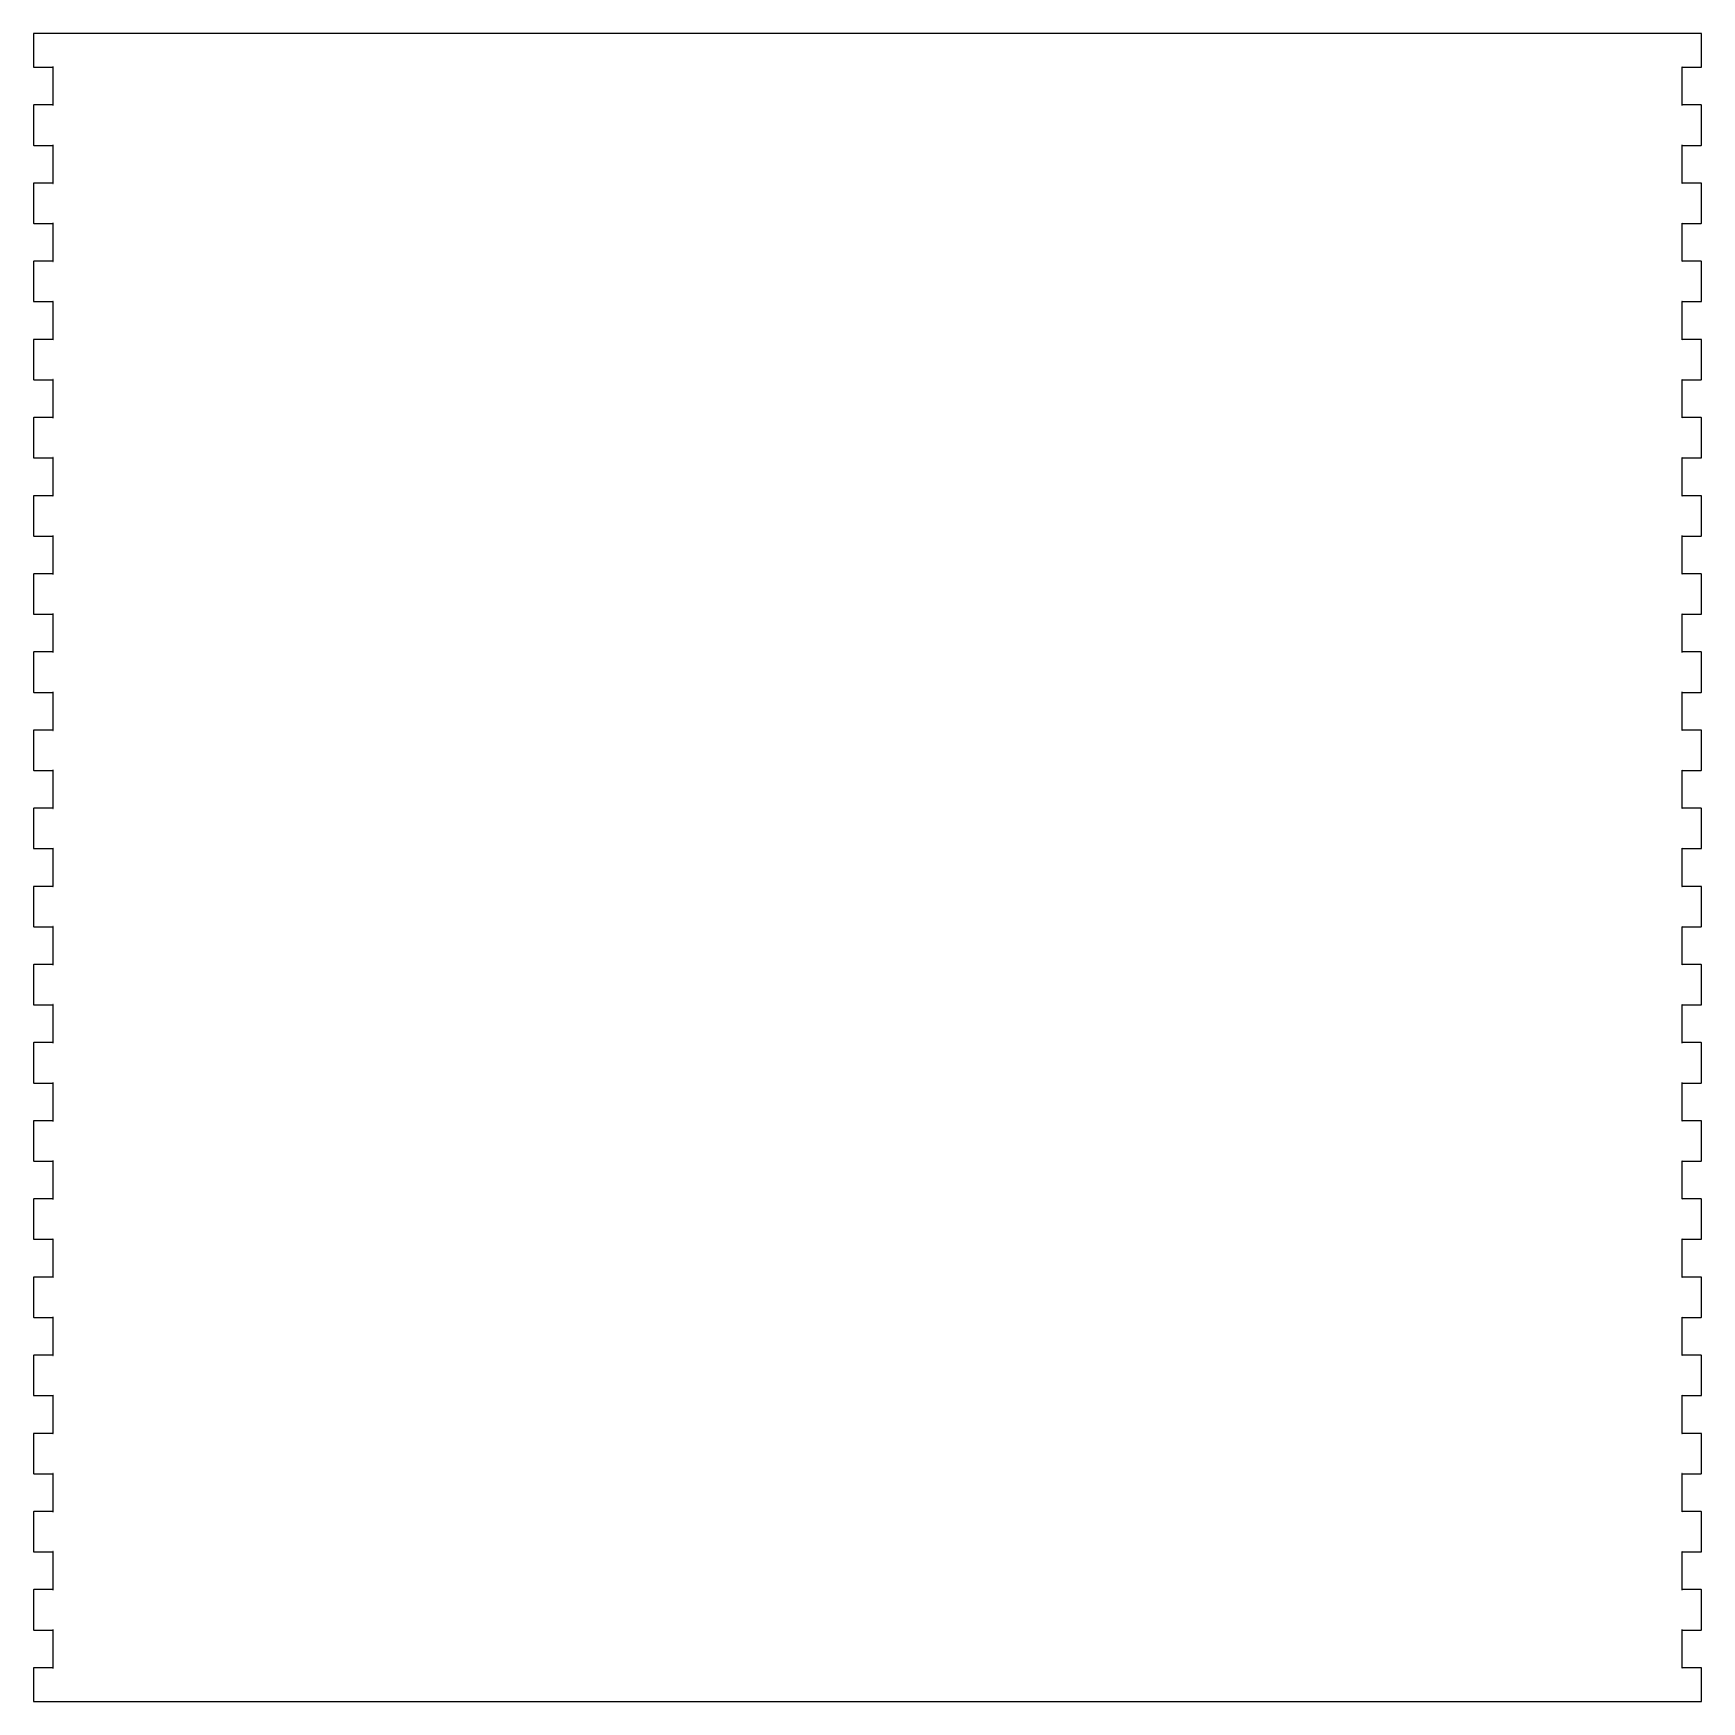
# Model space of a CAD drawing. Header units: millimetres. Extents: x -246 to 1649, y -181 to 287.
# Drawn here: x 267.7 to 523.9, y 21.7 to 277.9 of the extents above; entities that cross this region are included whole.
import ezdxf

# ---------------------------------------------------------------- set-up
doc = ezdxf.new("R2010")
doc.units = ezdxf.units.MM
doc.header["$MEASUREMENT"] = 0
doc.layers.add('mlk v1_0', color=7, linetype='Continuous')

msp = doc.modelspace()

# ---------------------------------------------------------------- linework, layer by layer
at = {"layer": 'mlk v1_0'}
for p, q in [((267.729, 277.87), (267.7, 277.818)), ((267.7, 277.818), (267.7, 277.8)), ((267.7, 277.8), (267.7, 274.8)), ((267.782, 277.899), (267.729, 277.87)), ((267.8, 277.899), (267.782, 277.899)), ((270.8, 277.899), (267.8, 277.899)), ((520.799, 277.899), (270.8, 277.899)), ((523.801, 277.899), (520.799, 277.899)), ((523.815, 277.899), (523.801, 277.899)), ((523.868, 277.87), (523.815, 277.899)), ((523.9, 277.818), (523.868, 277.87)), ((523.9, 277.8), (523.9, 277.818)), ((523.9, 274.8), (523.9, 277.8)), ((267.7, 274.8), (267.7, 272.799)), ((523.9, 272.799), (523.9, 274.8)), ((267.7, 272.799), (267.7, 272.783)), ((267.7, 272.783), (267.729, 272.73)), ((267.729, 272.73), (267.782, 272.7)), ((267.782, 272.7), (267.8, 272.7)), ((267.8, 272.7), (270.701, 272.7)), ((270.714, 272.743), (270.701, 272.711)), ((270.701, 272.711), (270.701, 272.7)), ((270.701, 272.7), (270.71, 272.7)), ((270.701, 272.7), (270.701, 266.9)), ((270.71, 272.7), (270.742, 272.715)), ((270.738, 272.737), (270.714, 272.743)), ((270.742, 272.715), (270.738, 272.737)), ((520.862, 272.737), (520.859, 272.715)), ((520.859, 272.715), (520.891, 272.7)), ((520.883, 272.743), (520.862, 272.737)), ((520.901, 272.711), (520.883, 272.743)), ((520.891, 272.7), (520.901, 272.7)), ((520.901, 272.7), (520.901, 272.711)), ((520.901, 266.9), (520.901, 272.7)), ((520.901, 272.7), (523.801, 272.7)), ((523.801, 272.7), (523.815, 272.7)), ((523.815, 272.7), (523.868, 272.73)), ((523.868, 272.73), (523.9, 272.783)), ((523.9, 272.783), (523.9, 272.799)), ((267.729, 266.871), (267.7, 266.817)), ((267.7, 266.817), (267.7, 266.799)), ((267.7, 266.799), (267.7, 260.8)), ((267.782, 266.9), (267.729, 266.871)), ((267.8, 266.9), (267.782, 266.9)), ((270.701, 266.9), (267.8, 266.9)), ((270.701, 266.9), (270.701, 266.89)), ((270.71, 266.9), (270.701, 266.9)), ((270.701, 266.89), (270.714, 266.858)), ((270.742, 266.886), (270.71, 266.9)), ((270.714, 266.858), (270.738, 266.863)), ((270.738, 266.863), (270.742, 266.886)), ((520.891, 266.9), (520.859, 266.886)), ((520.859, 266.886), (520.862, 266.863)), ((520.862, 266.863), (520.883, 266.858)), ((520.883, 266.858), (520.901, 266.89)), ((520.901, 266.9), (520.891, 266.9)), ((520.901, 266.89), (520.901, 266.9)), ((523.801, 266.9), (520.901, 266.9)), ((523.815, 266.9), (523.801, 266.9)), ((523.868, 266.871), (523.815, 266.9)), ((523.9, 266.817), (523.868, 266.871)), ((523.9, 266.799), (523.9, 266.817)), ((523.9, 260.8), (523.9, 266.799)), ((267.7, 260.8), (267.7, 260.784)), ((267.7, 260.784), (267.729, 260.73)), ((267.729, 260.73), (267.782, 260.7)), ((267.782, 260.7), (267.8, 260.7)), ((267.8, 260.7), (270.701, 260.7)), ((270.714, 260.743), (270.701, 260.711)), ((270.701, 260.711), (270.701, 260.7)), ((270.701, 260.7), (270.71, 260.7)), ((270.701, 260.7), (270.701, 254.9)), ((270.71, 260.7), (270.742, 260.715)), ((270.738, 260.739), (270.714, 260.743)), ((270.742, 260.715), (270.738, 260.739)), ((520.862, 260.739), (520.859, 260.715)), ((520.859, 260.715), (520.891, 260.7)), ((520.883, 260.743), (520.862, 260.739)), ((520.901, 260.711), (520.883, 260.743)), ((520.891, 260.7), (520.901, 260.7)), ((520.901, 260.7), (520.901, 260.711)), ((520.901, 260.7), (523.801, 260.7)), ((520.901, 254.9), (520.901, 260.7)), ((523.801, 260.7), (523.815, 260.7)), ((523.815, 260.7), (523.868, 260.73)), ((523.868, 260.73), (523.9, 260.784)), ((523.9, 260.784), (523.9, 260.8)), ((267.729, 254.871), (267.7, 254.818)), ((267.7, 254.818), (267.7, 254.801)), ((267.7, 254.801), (267.7, 248.801)), ((267.782, 254.9), (267.729, 254.871)), ((267.8, 254.9), (267.782, 254.9)), ((270.701, 254.9), (267.8, 254.9)), ((270.71, 254.9), (270.701, 254.9)), ((270.701, 254.9), (270.701, 254.89)), ((270.701, 254.89), (270.714, 254.859)), ((270.742, 254.886), (270.71, 254.9)), ((270.714, 254.859), (270.738, 254.863)), ((270.738, 254.863), (270.742, 254.886)), ((520.891, 254.9), (520.859, 254.886)), ((520.859, 254.886), (520.862, 254.863)), ((520.862, 254.863), (520.883, 254.859)), ((520.883, 254.859), (520.901, 254.89)), ((520.901, 254.9), (520.891, 254.9)), ((523.801, 254.9), (520.901, 254.9)), ((520.901, 254.89), (520.901, 254.9)), ((523.815, 254.9), (523.801, 254.9)), ((523.868, 254.871), (523.815, 254.9)), ((523.9, 254.818), (523.868, 254.871)), ((523.9, 254.801), (523.9, 254.818)), ((523.9, 248.801), (523.9, 254.801)), ((267.7, 248.801), (267.7, 248.784)), ((267.7, 248.784), (267.729, 248.731)), ((267.729, 248.731), (267.782, 248.7)), ((267.782, 248.7), (267.8, 248.7)), ((267.8, 248.7), (270.701, 248.7)), ((270.714, 248.743), (270.701, 248.711)), ((270.701, 248.711), (270.701, 248.7)), ((270.701, 248.7), (270.701, 242.9)), ((270.701, 248.7), (270.71, 248.7)), ((270.71, 248.7), (270.742, 248.715)), ((270.738, 248.739), (270.714, 248.743)), ((270.742, 248.715), (270.738, 248.739)), ((520.862, 248.739), (520.859, 248.715)), ((520.859, 248.715), (520.891, 248.7)), ((520.883, 248.743), (520.862, 248.739)), ((520.901, 248.711), (520.883, 248.743)), ((520.891, 248.7), (520.901, 248.7)), ((520.901, 248.7), (520.901, 248.711)), ((520.901, 248.7), (523.801, 248.7)), ((520.901, 242.9), (520.901, 248.7)), ((523.801, 248.7), (523.815, 248.7)), ((523.815, 248.7), (523.868, 248.731)), ((523.868, 248.731), (523.9, 248.784)), ((523.9, 248.784), (523.9, 248.801)), ((267.729, 242.871), (267.7, 242.819)), ((267.7, 242.819), (267.7, 242.801)), ((267.7, 242.801), (267.7, 236.799)), ((267.782, 242.9), (267.729, 242.871)), ((267.8, 242.9), (267.782, 242.9)), ((270.701, 242.9), (267.8, 242.9)), ((270.71, 242.9), (270.701, 242.9)), ((270.701, 242.9), (270.701, 242.89)), ((270.701, 242.89), (270.714, 242.859)), ((270.742, 242.886), (270.71, 242.9)), ((270.714, 242.859), (270.738, 242.863)), ((270.738, 242.863), (270.742, 242.886)), ((520.891, 242.9), (520.859, 242.886)), ((520.859, 242.886), (520.862, 242.863)), ((520.862, 242.863), (520.883, 242.859)), ((520.883, 242.859), (520.901, 242.89)), ((520.901, 242.9), (520.891, 242.9)), ((520.901, 242.89), (520.901, 242.9)), ((523.801, 242.9), (520.901, 242.9)), ((523.815, 242.9), (523.801, 242.9)), ((523.868, 242.871), (523.815, 242.9)), ((523.9, 242.819), (523.868, 242.871)), ((523.9, 242.801), (523.9, 242.819)), ((523.9, 236.799), (523.9, 242.801)), ((267.7, 236.799), (267.7, 236.783)), ((267.7, 236.783), (267.729, 236.73)), ((267.729, 236.73), (267.782, 236.7)), ((267.782, 236.7), (267.8, 236.7)), ((267.8, 236.7), (270.701, 236.7)), ((270.714, 236.743), (270.701, 236.711)), ((270.701, 236.711), (270.701, 236.7)), ((270.701, 236.7), (270.71, 236.7)), ((270.701, 236.7), (270.701, 230.9)), ((270.71, 236.7), (270.742, 236.715)), ((270.738, 236.737), (270.714, 236.743)), ((270.742, 236.715), (270.738, 236.737)), ((520.862, 236.737), (520.859, 236.715)), ((520.859, 236.715), (520.891, 236.7)), ((520.883, 236.743), (520.862, 236.737)), ((520.901, 236.711), (520.883, 236.743)), ((520.891, 236.7), (520.901, 236.7)), ((520.901, 236.7), (520.901, 236.711)), ((520.901, 236.7), (523.801, 236.7)), ((520.901, 230.9), (520.901, 236.7)), ((523.801, 236.7), (523.815, 236.7)), ((523.815, 236.7), (523.868, 236.73)), ((523.868, 236.73), (523.9, 236.783)), ((523.9, 236.783), (523.9, 236.799)), ((267.729, 230.871), (267.7, 230.817)), ((267.7, 230.817), (267.7, 230.799)), ((267.7, 230.799), (267.7, 224.8)), ((267.782, 230.9), (267.729, 230.871)), ((267.8, 230.9), (267.782, 230.9)), ((270.701, 230.9), (267.8, 230.9)), ((270.701, 230.9), (270.701, 230.89)), ((270.71, 230.9), (270.701, 230.9)), ((270.701, 230.89), (270.714, 230.858)), ((270.742, 230.886), (270.71, 230.9)), ((270.714, 230.858), (270.738, 230.863)), ((270.738, 230.863), (270.742, 230.886)), ((520.891, 230.9), (520.859, 230.886)), ((520.859, 230.886), (520.862, 230.863)), ((520.862, 230.863), (520.883, 230.858)), ((520.883, 230.858), (520.901, 230.89)), ((520.901, 230.9), (520.891, 230.9)), ((520.901, 230.89), (520.901, 230.9)), ((523.801, 230.9), (520.901, 230.9)), ((523.815, 230.9), (523.801, 230.9)), ((523.868, 230.871), (523.815, 230.9)), ((523.9, 230.817), (523.868, 230.871)), ((523.9, 230.799), (523.9, 230.817)), ((523.9, 224.8), (523.9, 230.799)), ((267.7, 224.8), (267.7, 224.783)), ((267.7, 224.783), (267.729, 224.729)), ((267.729, 224.729), (267.782, 224.7)), ((267.782, 224.7), (267.8, 224.7)), ((267.8, 224.7), (270.701, 224.7)), ((270.714, 224.743), (270.701, 224.711)), ((270.701, 224.711), (270.701, 224.7)), ((270.701, 224.7), (270.71, 224.7)), ((270.701, 224.7), (270.701, 218.9)), ((270.71, 224.7), (270.742, 224.715)), ((270.738, 224.737), (270.714, 224.743)), ((270.742, 224.715), (270.738, 224.737)), ((520.862, 224.737), (520.859, 224.715)), ((520.859, 224.715), (520.891, 224.7)), ((520.883, 224.743), (520.862, 224.737)), ((520.901, 224.711), (520.883, 224.743)), ((520.891, 224.7), (520.901, 224.7)), ((520.901, 224.7), (520.901, 224.711)), ((520.901, 218.9), (520.901, 224.7)), ((520.901, 224.7), (523.801, 224.7)), ((523.801, 224.7), (523.815, 224.7)), ((523.815, 224.7), (523.868, 224.729)), ((523.868, 224.729), (523.9, 224.783)), ((523.9, 224.783), (523.9, 224.8)), ((267.729, 218.871), (267.7, 218.817)), ((267.7, 218.817), (267.7, 218.799)), ((267.7, 218.799), (267.7, 212.801)), ((267.782, 218.9), (267.729, 218.871)), ((267.8, 218.9), (267.782, 218.9)), ((270.701, 218.9), (267.8, 218.9)), ((270.701, 218.9), (270.701, 218.89)), ((270.71, 218.9), (270.701, 218.9)), ((270.701, 218.89), (270.714, 218.859)), ((270.742, 218.886), (270.71, 218.9)), ((270.714, 218.859), (270.738, 218.863)), ((270.738, 218.863), (270.742, 218.886)), ((520.891, 218.9), (520.859, 218.886)), ((520.859, 218.886), (520.862, 218.863)), ((520.862, 218.863), (520.883, 218.859)), ((520.883, 218.859), (520.901, 218.89)), ((520.901, 218.9), (520.891, 218.9)), ((520.901, 218.89), (520.901, 218.9)), ((523.801, 218.9), (520.901, 218.9)), ((523.815, 218.9), (523.801, 218.9)), ((523.868, 218.871), (523.815, 218.9)), ((523.9, 218.817), (523.868, 218.871)), ((523.9, 218.799), (523.9, 218.817)), ((523.9, 212.801), (523.9, 218.799)), ((267.7, 212.801), (267.7, 212.784)), ((267.7, 212.784), (267.729, 212.731)), ((267.729, 212.731), (267.782, 212.7)), ((267.782, 212.7), (267.8, 212.7)), ((267.8, 212.7), (270.701, 212.7)), ((270.714, 212.743), (270.701, 212.711)), ((270.701, 212.711), (270.701, 212.7)), ((270.701, 212.7), (270.701, 206.9)), ((270.701, 212.7), (270.71, 212.7)), ((270.71, 212.7), (270.742, 212.715)), ((270.738, 212.739), (270.714, 212.743)), ((270.742, 212.715), (270.738, 212.739)), ((520.862, 212.739), (520.859, 212.715)), ((520.859, 212.715), (520.891, 212.7)), ((520.883, 212.743), (520.862, 212.739)), ((520.901, 212.711), (520.883, 212.743)), ((520.891, 212.7), (520.901, 212.7)), ((520.901, 212.7), (520.901, 212.711)), ((520.901, 212.7), (523.801, 212.7)), ((520.901, 206.9), (520.901, 212.7)), ((523.801, 212.7), (523.815, 212.7)), ((523.815, 212.7), (523.868, 212.731)), ((523.868, 212.731), (523.9, 212.784)), ((523.9, 212.784), (523.9, 212.801)), ((267.729, 206.871), (267.7, 206.817)), ((267.7, 206.817), (267.7, 206.799)), ((267.7, 206.799), (267.7, 200.799)), ((267.782, 206.9), (267.729, 206.871)), ((267.8, 206.9), (267.782, 206.9)), ((270.701, 206.9), (267.8, 206.9)), ((270.701, 206.9), (270.701, 206.89)), ((270.71, 206.9), (270.701, 206.9)), ((270.701, 206.89), (270.714, 206.859)), ((270.742, 206.886), (270.71, 206.9)), ((270.714, 206.859), (270.738, 206.863)), ((270.738, 206.863), (270.742, 206.886)), ((520.891, 206.9), (520.859, 206.886)), ((520.859, 206.886), (520.862, 206.863)), ((520.862, 206.863), (520.883, 206.859)), ((520.883, 206.859), (520.901, 206.89)), ((520.901, 206.9), (520.891, 206.9)), ((520.901, 206.89), (520.901, 206.9)), ((523.801, 206.9), (520.901, 206.9)), ((523.815, 206.9), (523.801, 206.9)), ((523.868, 206.871), (523.815, 206.9)), ((523.9, 206.817), (523.868, 206.871)), ((523.9, 206.799), (523.9, 206.817)), ((523.9, 200.799), (523.9, 206.799)), ((267.7, 200.799), (267.7, 200.783)), ((267.7, 200.783), (267.729, 200.729)), ((267.729, 200.729), (267.782, 200.7)), ((267.782, 200.7), (267.8, 200.7)), ((267.8, 200.7), (270.701, 200.7)), ((270.714, 200.743), (270.701, 200.711)), ((270.701, 200.711), (270.701, 200.7)), ((270.701, 200.7), (270.71, 200.7)), ((270.701, 200.7), (270.701, 194.9)), ((270.71, 200.7), (270.742, 200.715)), ((270.738, 200.738), (270.714, 200.743)), ((270.742, 200.715), (270.738, 200.738)), ((520.862, 200.738), (520.859, 200.715)), ((520.859, 200.715), (520.891, 200.7)), ((520.883, 200.743), (520.862, 200.738)), ((520.901, 200.711), (520.883, 200.743)), ((520.891, 200.7), (520.901, 200.7)), ((520.901, 200.7), (520.901, 200.711)), ((520.901, 194.9), (520.901, 200.7)), ((520.901, 200.7), (523.801, 200.7)), ((523.801, 200.7), (523.815, 200.7)), ((523.815, 200.7), (523.868, 200.729)), ((523.868, 200.729), (523.9, 200.783)), ((523.9, 200.783), (523.9, 200.799)), ((267.729, 194.871), (267.7, 194.817)), ((267.7, 194.817), (267.7, 194.8)), ((267.7, 194.8), (267.7, 188.8)), ((267.782, 194.9), (267.729, 194.871)), ((267.8, 194.9), (267.782, 194.9)), ((270.701, 194.9), (267.8, 194.9)), ((270.71, 194.9), (270.701, 194.9)), ((270.701, 194.9), (270.701, 194.89)), ((270.701, 194.89), (270.714, 194.859)), ((270.742, 194.886), (270.71, 194.9)), ((270.714, 194.859), (270.738, 194.863)), ((270.738, 194.863), (270.742, 194.886)), ((520.891, 194.9), (520.859, 194.886)), ((520.859, 194.886), (520.862, 194.863)), ((520.862, 194.863), (520.883, 194.859)), ((520.883, 194.859), (520.901, 194.89)), ((520.901, 194.9), (520.891, 194.9)), ((523.801, 194.9), (520.901, 194.9)), ((520.901, 194.89), (520.901, 194.9)), ((523.815, 194.9), (523.801, 194.9)), ((523.868, 194.871), (523.815, 194.9)), ((523.9, 194.817), (523.868, 194.871)), ((523.9, 194.8), (523.9, 194.817)), ((523.9, 188.8), (523.9, 194.8)), ((267.7, 188.8), (267.7, 188.783)), ((267.7, 188.783), (267.729, 188.729)), ((267.729, 188.729), (267.782, 188.7)), ((267.782, 188.7), (267.8, 188.7)), ((267.8, 188.7), (270.701, 188.7)), ((270.714, 188.743), (270.701, 188.711)), ((270.701, 188.711), (270.701, 188.7)), ((270.701, 188.7), (270.701, 182.9)), ((270.701, 188.7), (270.71, 188.7)), ((270.71, 188.7), (270.742, 188.715)), ((270.738, 188.738), (270.714, 188.743)), ((270.742, 188.715), (270.738, 188.738)), ((520.862, 188.738), (520.859, 188.715)), ((520.859, 188.715), (520.891, 188.7)), ((520.883, 188.743), (520.862, 188.738)), ((520.901, 188.711), (520.883, 188.743)), ((520.891, 188.7), (520.901, 188.7)), ((520.901, 188.7), (520.901, 188.711)), ((520.901, 182.9), (520.901, 188.7)), ((520.901, 188.7), (523.801, 188.7)), ((523.801, 188.7), (523.815, 188.7)), ((523.815, 188.7), (523.868, 188.729)), ((523.868, 188.729), (523.9, 188.783)), ((523.9, 188.783), (523.9, 188.8)), ((267.729, 182.871), (267.7, 182.818)), ((267.7, 182.818), (267.7, 182.8)), ((267.7, 182.8), (267.7, 176.8)), ((267.782, 182.9), (267.729, 182.871)), ((267.8, 182.9), (267.782, 182.9)), ((270.701, 182.9), (267.8, 182.9)), ((270.701, 182.9), (270.701, 182.891)), ((270.71, 182.9), (270.701, 182.9)), ((270.701, 182.891), (270.714, 182.859)), ((270.742, 182.886), (270.71, 182.9)), ((270.714, 182.859), (270.738, 182.863)), ((270.738, 182.863), (270.742, 182.886)), ((520.891, 182.9), (520.859, 182.886)), ((520.859, 182.886), (520.862, 182.863)), ((520.862, 182.863), (520.883, 182.859)), ((520.883, 182.859), (520.901, 182.891)), ((520.901, 182.9), (520.891, 182.9)), ((520.901, 182.891), (520.901, 182.9)), ((523.801, 182.9), (520.901, 182.9)), ((523.815, 182.9), (523.801, 182.9)), ((523.868, 182.871), (523.815, 182.9)), ((523.9, 182.818), (523.868, 182.871)), ((523.9, 182.8), (523.9, 182.818)), ((523.9, 176.8), (523.9, 182.8)), ((267.7, 176.8), (267.7, 176.783)), ((267.7, 176.783), (267.729, 176.729)), ((523.868, 176.729), (523.9, 176.783)), ((523.9, 176.783), (523.9, 176.8)), ((267.729, 176.729), (267.782, 176.7)), ((267.782, 176.7), (267.8, 176.7)), ((267.8, 176.7), (270.701, 176.7)), ((270.714, 176.743), (270.701, 176.711)), ((270.701, 176.711), (270.701, 176.7)), ((270.701, 176.7), (270.71, 176.7)), ((270.701, 176.7), (270.701, 170.9)), ((270.71, 176.7), (270.742, 176.716)), ((270.738, 176.737), (270.714, 176.743)), ((270.742, 176.716), (270.738, 176.737)), ((520.862, 176.737), (520.859, 176.716)), ((520.859, 176.716), (520.891, 176.7)), ((520.883, 176.743), (520.862, 176.737)), ((520.901, 176.711), (520.883, 176.743)), ((520.891, 176.7), (520.901, 176.7)), ((520.901, 176.7), (520.901, 176.711)), ((520.901, 176.7), (523.801, 176.7)), ((520.901, 170.9), (520.901, 176.7)), ((523.801, 176.7), (523.815, 176.7)), ((523.815, 176.7), (523.868, 176.729)), ((267.729, 170.871), (267.7, 170.817)), ((267.7, 170.817), (267.7, 170.799)), ((267.7, 170.799), (267.7, 164.799)), ((267.782, 170.9), (267.729, 170.871)), ((267.8, 170.9), (267.782, 170.9)), ((270.701, 170.9), (267.8, 170.9)), ((270.71, 170.9), (270.701, 170.9)), ((270.701, 170.9), (270.701, 170.89)), ((270.701, 170.89), (270.714, 170.859)), ((270.742, 170.886), (270.71, 170.9)), ((270.714, 170.859), (270.738, 170.863)), ((270.738, 170.863), (270.742, 170.886)), ((520.891, 170.9), (520.859, 170.886)), ((520.859, 170.886), (520.862, 170.863)), ((520.862, 170.863), (520.883, 170.859)), ((520.883, 170.859), (520.901, 170.89)), ((520.901, 170.9), (520.891, 170.9)), ((523.801, 170.9), (520.901, 170.9)), ((520.901, 170.89), (520.901, 170.9)), ((523.815, 170.9), (523.801, 170.9)), ((523.868, 170.871), (523.815, 170.9)), ((523.9, 170.817), (523.868, 170.871)), ((523.9, 170.799), (523.9, 170.817)), ((523.9, 164.799), (523.9, 170.799)), ((267.7, 164.799), (267.7, 164.783)), ((267.7, 164.783), (267.729, 164.729)), ((267.729, 164.729), (267.782, 164.7)), ((267.782, 164.7), (267.8, 164.7)), ((267.8, 164.7), (270.701, 164.7)), ((270.714, 164.743), (270.701, 164.711)), ((270.701, 164.711), (270.701, 164.7)), ((270.701, 164.7), (270.701, 158.9)), ((270.701, 164.7), (270.71, 164.7)), ((270.71, 164.7), (270.742, 164.715)), ((270.738, 164.738), (270.714, 164.743)), ((270.742, 164.715), (270.738, 164.738)), ((520.862, 164.738), (520.859, 164.715)), ((520.859, 164.715), (520.891, 164.7)), ((520.883, 164.743), (520.862, 164.738)), ((520.901, 164.711), (520.883, 164.743)), ((520.891, 164.7), (520.901, 164.7)), ((520.901, 164.7), (520.901, 164.711)), ((520.901, 158.9), (520.901, 164.7)), ((520.901, 164.7), (523.801, 164.7)), ((523.801, 164.7), (523.815, 164.7)), ((523.815, 164.7), (523.868, 164.729)), ((523.868, 164.729), (523.9, 164.783)), ((523.9, 164.783), (523.9, 164.799)), ((267.729, 158.871), (267.7, 158.817)), ((267.782, 158.9), (267.729, 158.871)), ((267.8, 158.9), (267.782, 158.9)), ((270.701, 158.9), (267.8, 158.9)), ((270.71, 158.9), (270.701, 158.9)), ((270.701, 158.9), (270.701, 158.89)), ((270.701, 158.89), (270.714, 158.859)), ((270.742, 158.887), (270.71, 158.9)), ((270.714, 158.859), (270.738, 158.863)), ((270.738, 158.863), (270.742, 158.887)), ((520.891, 158.9), (520.859, 158.887)), ((520.859, 158.887), (520.862, 158.863)), ((520.862, 158.863), (520.883, 158.859)), ((520.883, 158.859), (520.901, 158.89)), ((520.901, 158.9), (520.891, 158.9)), ((520.901, 158.89), (520.901, 158.9)), ((523.801, 158.9), (520.901, 158.9)), ((523.815, 158.9), (523.801, 158.9)), ((523.868, 158.871), (523.815, 158.9)), ((523.9, 158.817), (523.868, 158.871)), ((267.7, 158.817), (267.7, 158.8)), ((267.7, 158.8), (267.7, 152.8)), ((523.9, 158.8), (523.9, 158.817)), ((523.9, 152.8), (523.9, 158.8)), ((267.7, 152.8), (267.7, 152.783)), ((267.7, 152.783), (267.729, 152.729)), ((267.729, 152.729), (267.782, 152.701)), ((267.782, 152.701), (267.8, 152.701)), ((267.8, 152.701), (270.701, 152.701)), ((270.714, 152.743), (270.701, 152.712)), ((270.701, 152.712), (270.701, 152.701)), ((270.701, 152.701), (270.701, 146.9)), ((270.701, 152.701), (270.71, 152.701)), ((270.71, 152.701), (270.742, 152.716)), ((270.738, 152.738), (270.714, 152.743)), ((270.742, 152.716), (270.738, 152.738)), ((520.862, 152.738), (520.859, 152.716)), ((520.859, 152.716), (520.891, 152.701)), ((520.883, 152.743), (520.862, 152.738)), ((520.901, 152.712), (520.883, 152.743)), ((520.891, 152.701), (520.901, 152.701)), ((520.901, 152.701), (520.901, 152.712)), ((520.901, 152.701), (523.801, 152.701)), ((520.901, 146.9), (520.901, 152.701)), ((523.801, 152.701), (523.815, 152.701)), ((523.815, 152.701), (523.868, 152.729)), ((523.868, 152.729), (523.9, 152.783)), ((523.9, 152.783), (523.9, 152.8)), ((267.729, 146.871), (267.7, 146.818)), ((267.7, 146.818), (267.7, 146.8)), ((267.7, 146.8), (267.7, 140.8)), ((267.782, 146.9), (267.729, 146.871)), ((267.8, 146.9), (267.782, 146.9)), ((270.701, 146.9), (267.8, 146.9)), ((270.701, 146.9), (270.701, 146.891)), ((270.71, 146.9), (270.701, 146.9)), ((270.701, 146.891), (270.714, 146.859)), ((270.742, 146.886), (270.71, 146.9)), ((270.714, 146.859), (270.738, 146.863)), ((270.738, 146.863), (270.742, 146.886)), ((520.891, 146.9), (520.859, 146.886)), ((520.859, 146.886), (520.862, 146.863)), ((520.862, 146.863), (520.883, 146.859)), ((520.883, 146.859), (520.901, 146.891)), ((520.901, 146.9), (520.891, 146.9)), ((523.801, 146.9), (520.901, 146.9)), ((520.901, 146.891), (520.901, 146.9)), ((523.815, 146.9), (523.801, 146.9)), ((523.868, 146.871), (523.815, 146.9)), ((523.9, 146.818), (523.868, 146.871)), ((523.9, 146.8), (523.9, 146.818)), ((523.9, 140.8), (523.9, 146.8)), ((267.7, 140.8), (267.7, 140.783)), ((267.7, 140.783), (267.729, 140.729)), ((267.729, 140.729), (267.782, 140.7)), ((267.782, 140.7), (267.8, 140.7)), ((267.8, 140.7), (270.701, 140.7)), ((270.714, 140.743), (270.701, 140.711)), ((270.701, 140.711), (270.701, 140.7)), ((270.701, 140.7), (270.71, 140.7)), ((270.701, 140.7), (270.701, 134.9)), ((270.71, 140.7), (270.742, 140.716)), ((270.738, 140.738), (270.714, 140.743)), ((270.742, 140.716), (270.738, 140.738)), ((520.862, 140.738), (520.859, 140.716)), ((520.859, 140.716), (520.891, 140.7)), ((520.883, 140.743), (520.862, 140.738)), ((520.901, 140.711), (520.883, 140.743)), ((520.891, 140.7), (520.901, 140.7)), ((520.901, 140.7), (520.901, 140.711)), ((520.901, 134.9), (520.901, 140.7)), ((520.901, 140.7), (523.801, 140.7)), ((523.801, 140.7), (523.815, 140.7)), ((523.815, 140.7), (523.868, 140.729)), ((523.868, 140.729), (523.9, 140.783)), ((523.9, 140.783), (523.9, 140.8)), ((267.729, 134.872), (267.7, 134.818)), ((267.7, 134.818), (267.7, 134.8)), ((267.7, 134.8), (267.7, 128.8)), ((267.782, 134.9), (267.729, 134.872)), ((267.8, 134.9), (267.782, 134.9)), ((270.701, 134.9), (267.8, 134.9)), ((270.71, 134.9), (270.701, 134.9)), ((270.701, 134.9), (270.701, 134.891)), ((270.701, 134.891), (270.714, 134.859)), ((270.742, 134.886), (270.71, 134.9)), ((270.714, 134.859), (270.738, 134.863)), ((270.738, 134.863), (270.742, 134.886)), ((520.891, 134.9), (520.859, 134.886)), ((520.859, 134.886), (520.862, 134.863)), ((520.862, 134.863), (520.883, 134.859)), ((520.883, 134.859), (520.901, 134.891)), ((520.901, 134.9), (520.891, 134.9)), ((523.801, 134.9), (520.901, 134.9)), ((520.901, 134.891), (520.901, 134.9)), ((523.815, 134.9), (523.801, 134.9)), ((523.868, 134.872), (523.815, 134.9)), ((523.9, 134.818), (523.868, 134.872)), ((523.9, 134.8), (523.9, 134.818)), ((523.9, 128.8), (523.9, 134.8)), ((267.7, 128.8), (267.7, 128.783)), ((267.7, 128.783), (267.729, 128.729)), ((267.729, 128.729), (267.782, 128.7)), ((267.782, 128.7), (267.8, 128.7)), ((267.8, 128.7), (270.701, 128.7)), ((270.714, 128.743), (270.701, 128.712)), ((270.701, 128.712), (270.701, 128.7)), ((270.701, 128.7), (270.71, 128.7)), ((270.701, 128.7), (270.701, 122.9)), ((270.71, 128.7), (270.742, 128.716)), ((270.738, 128.738), (270.714, 128.743)), ((270.742, 128.716), (270.738, 128.738)), ((520.862, 128.738), (520.859, 128.716)), ((520.859, 128.716), (520.891, 128.7)), ((520.883, 128.743), (520.862, 128.738)), ((520.901, 128.712), (520.883, 128.743)), ((520.891, 128.7), (520.901, 128.7)), ((520.901, 128.7), (520.901, 128.712)), ((520.901, 122.9), (520.901, 128.7)), ((520.901, 128.7), (523.801, 128.7)), ((523.801, 128.7), (523.815, 128.7)), ((523.815, 128.7), (523.868, 128.729)), ((523.868, 128.729), (523.9, 128.783)), ((523.9, 128.783), (523.9, 128.8)), ((267.729, 122.871), (267.7, 122.818)), ((267.7, 122.818), (267.7, 122.8)), ((267.7, 122.8), (267.7, 116.8)), ((267.782, 122.9), (267.729, 122.871)), ((267.8, 122.9), (267.782, 122.9)), ((270.701, 122.9), (267.8, 122.9)), ((270.71, 122.9), (270.701, 122.9)), ((270.701, 122.9), (270.701, 122.891)), ((270.701, 122.891), (270.714, 122.859)), ((270.742, 122.887), (270.71, 122.9)), ((270.714, 122.859), (270.738, 122.863)), ((270.738, 122.863), (270.742, 122.887)), ((520.891, 122.9), (520.859, 122.887)), ((520.859, 122.887), (520.862, 122.863)), ((520.862, 122.863), (520.883, 122.859)), ((520.883, 122.859), (520.901, 122.891)), ((520.901, 122.9), (520.891, 122.9)), ((520.901, 122.891), (520.901, 122.9)), ((523.801, 122.9), (520.901, 122.9)), ((523.815, 122.9), (523.801, 122.9)), ((523.868, 122.871), (523.815, 122.9)), ((523.9, 122.818), (523.868, 122.871)), ((523.9, 122.8), (523.9, 122.818)), ((523.9, 116.8), (523.9, 122.8)), ((267.7, 116.8), (267.7, 116.783)), ((267.7, 116.783), (267.729, 116.73)), ((267.729, 116.73), (267.782, 116.701)), ((267.782, 116.701), (267.8, 116.701)), ((267.8, 116.701), (270.701, 116.701)), ((270.714, 116.743), (270.701, 116.712)), ((270.701, 116.712), (270.701, 116.701)), ((270.701, 116.701), (270.71, 116.701)), ((270.701, 116.701), (270.701, 110.9)), ((270.71, 116.701), (270.742, 116.716)), ((270.738, 116.738), (270.714, 116.743)), ((270.742, 116.716), (270.738, 116.738)), ((520.862, 116.738), (520.859, 116.716)), ((520.859, 116.716), (520.891, 116.701)), ((520.883, 116.743), (520.862, 116.738)), ((520.901, 116.712), (520.883, 116.743)), ((520.891, 116.701), (520.901, 116.701)), ((520.901, 116.701), (520.901, 116.712)), ((520.901, 116.701), (523.801, 116.701)), ((520.901, 110.9), (520.901, 116.701)), ((523.801, 116.701), (523.815, 116.701)), ((523.815, 116.701), (523.868, 116.73)), ((523.868, 116.73), (523.9, 116.783)), ((523.9, 116.783), (523.9, 116.8)), ((267.729, 110.871), (267.7, 110.818)), ((267.7, 110.818), (267.7, 110.8)), ((267.7, 110.8), (267.7, 104.8)), ((267.782, 110.9), (267.729, 110.871)), ((267.8, 110.9), (267.782, 110.9)), ((270.701, 110.9), (267.8, 110.9)), ((270.701, 110.9), (270.701, 110.891)), ((270.71, 110.9), (270.701, 110.9)), ((270.701, 110.891), (270.714, 110.859)), ((270.742, 110.887), (270.71, 110.9)), ((270.714, 110.859), (270.738, 110.863)), ((270.738, 110.863), (270.742, 110.887)), ((520.891, 110.9), (520.859, 110.887)), ((520.859, 110.887), (520.862, 110.863)), ((520.862, 110.863), (520.883, 110.859)), ((520.883, 110.859), (520.901, 110.891)), ((520.901, 110.9), (520.891, 110.9)), ((523.801, 110.9), (520.901, 110.9)), ((520.901, 110.891), (520.901, 110.9)), ((523.815, 110.9), (523.801, 110.9)), ((523.868, 110.871), (523.815, 110.9)), ((523.9, 110.818), (523.868, 110.871)), ((523.9, 110.8), (523.9, 110.818)), ((523.9, 104.8), (523.9, 110.8)), ((267.7, 104.8), (267.7, 104.783)), ((267.7, 104.783), (267.729, 104.729)), ((267.729, 104.729), (267.782, 104.699)), ((267.782, 104.699), (267.8, 104.699)), ((267.8, 104.699), (270.701, 104.699)), ((270.714, 104.742), (270.701, 104.71)), ((270.701, 104.71), (270.701, 104.699)), ((270.701, 104.699), (270.701, 98.9005)), ((270.701, 104.699), (270.71, 104.699)), ((270.71, 104.699), (270.742, 104.714)), ((270.738, 104.738), (270.714, 104.742)), ((270.742, 104.714), (270.738, 104.738)), ((520.862, 104.738), (520.859, 104.714)), ((520.859, 104.714), (520.891, 104.699)), ((520.883, 104.742), (520.862, 104.738)), ((520.901, 104.71), (520.883, 104.742)), ((520.891, 104.699), (520.901, 104.699)), ((520.901, 104.699), (520.901, 104.71)), ((520.901, 104.699), (523.801, 104.699)), ((520.901, 98.9005), (520.901, 104.699)), ((523.801, 104.699), (523.815, 104.699)), ((523.815, 104.699), (523.868, 104.729)), ((523.868, 104.729), (523.9, 104.783)), ((523.9, 104.783), (523.9, 104.8)), ((267.729, 98.8716), (267.7, 98.8176)), ((267.7, 98.8176), (267.7, 98.8)), ((267.7, 98.8), (267.7, 92.8)), ((267.782, 98.9005), (267.729, 98.8716)), ((267.8, 98.9005), (267.782, 98.9005)), ((270.701, 98.9005), (267.8, 98.9005)), ((270.71, 98.9005), (270.701, 98.9005)), ((270.701, 98.9005), (270.701, 98.8907)), ((270.701, 98.8907), (270.714, 98.8589)), ((270.742, 98.8868), (270.71, 98.9005)), ((270.714, 98.8589), (270.738, 98.8632)), ((270.738, 98.8632), (270.742, 98.8868)), ((520.891, 98.9005), (520.859, 98.8868)), ((520.859, 98.8868), (520.862, 98.8632)), ((520.862, 98.8632), (520.883, 98.8589)), ((520.883, 98.8589), (520.901, 98.8907)), ((520.901, 98.9005), (520.891, 98.9005)), ((520.901, 98.8907), (520.901, 98.9005)), ((523.801, 98.9005), (520.901, 98.9005)), ((523.815, 98.9005), (523.801, 98.9005)), ((523.868, 98.8716), (523.815, 98.9005)), ((523.9, 98.8176), (523.868, 98.8716)), ((523.9, 98.8), (523.9, 98.8176)), ((523.9, 92.8), (523.9, 98.8)), ((267.7, 92.8), (267.7, 92.7834)), ((267.7, 92.7834), (267.729, 92.7294)), ((267.729, 92.7294), (267.782, 92.7005)), ((267.782, 92.7005), (267.8, 92.7005)), ((267.8, 92.7005), (270.701, 92.7005)), ((270.714, 92.7435), (270.701, 92.7118)), ((270.701, 92.7118), (270.701, 92.7005)), ((270.701, 92.7005), (270.701, 86.9005)), ((270.701, 92.7005), (270.71, 92.7005)), ((270.71, 92.7005), (270.742, 92.7156)), ((270.738, 92.7379), (270.714, 92.7435)), ((270.742, 92.7156), (270.738, 92.7379)), ((520.862, 92.7379), (520.859, 92.7156)), ((520.859, 92.7156), (520.891, 92.7005)), ((520.883, 92.7435), (520.862, 92.7379)), ((520.901, 92.7118), (520.883, 92.7435)), ((520.891, 92.7005), (520.901, 92.7005)), ((520.901, 92.7005), (520.901, 92.7118)), ((520.901, 86.9005), (520.901, 92.7005)), ((520.901, 92.7005), (523.801, 92.7005)), ((523.801, 92.7005), (523.815, 92.7005)), ((523.815, 92.7005), (523.868, 92.7294)), ((523.868, 92.7294), (523.9, 92.7834)), ((523.9, 92.7834), (523.9, 92.8)), ((267.729, 86.8715), (267.7, 86.8179)), ((267.7, 86.8179), (267.7, 86.7999)), ((267.7, 86.7999), (267.7, 80.7999)), ((267.782, 86.9005), (267.729, 86.8715)), ((267.8, 86.9005), (267.782, 86.9005)), ((270.701, 86.9005), (267.8, 86.9005)), ((270.701, 86.9005), (270.701, 86.8909)), ((270.71, 86.9005), (270.701, 86.9005)), ((270.701, 86.8909), (270.714, 86.8592)), ((270.742, 86.8867), (270.71, 86.9005)), ((270.714, 86.8592), (270.738, 86.8634)), ((270.738, 86.8634), (270.742, 86.8867)), ((520.891, 86.9005), (520.859, 86.8867)), ((520.859, 86.8867), (520.862, 86.8634)), ((520.862, 86.8634), (520.883, 86.8592)), ((520.883, 86.8592), (520.901, 86.8909)), ((520.901, 86.9005), (520.891, 86.9005)), ((520.901, 86.8909), (520.901, 86.9005)), ((523.801, 86.9005), (520.901, 86.9005)), ((523.815, 86.9005), (523.801, 86.9005)), ((523.868, 86.8715), (523.815, 86.9005)), ((523.9, 86.8179), (523.868, 86.8715)), ((523.9, 86.7999), (523.9, 86.8179)), ((523.9, 80.7999), (523.9, 86.7999)), ((267.7, 80.7999), (267.7, 80.7833)), ((267.7, 80.7833), (267.729, 80.7297)), ((267.729, 80.7297), (267.782, 80.7007)), ((267.782, 80.7007), (267.8, 80.7007)), ((267.8, 80.7007), (270.701, 80.7007)), ((270.714, 80.7434), (270.701, 80.7117)), ((270.701, 80.7117), (270.701, 80.7007)), ((270.701, 80.7007), (270.701, 74.9004)), ((270.701, 80.7007), (270.71, 80.7007)), ((270.71, 80.7007), (270.742, 80.7159)), ((270.738, 80.7378), (270.714, 80.7434)), ((270.742, 80.7159), (270.738, 80.7378)), ((520.862, 80.7378), (520.859, 80.7159)), ((520.859, 80.7159), (520.891, 80.7007)), ((520.883, 80.7434), (520.862, 80.7378)), ((520.901, 80.7117), (520.883, 80.7434)), ((520.891, 80.7007), (520.901, 80.7007)), ((520.901, 80.7007), (520.901, 80.7117)), ((520.901, 80.7007), (523.801, 80.7007)), ((520.901, 74.9004), (520.901, 80.7007)), ((523.801, 80.7007), (523.815, 80.7007)), ((523.815, 80.7007), (523.868, 80.7297)), ((523.868, 80.7297), (523.9, 80.7833)), ((523.9, 80.7833), (523.9, 80.7999)), ((267.729, 74.8714), (267.7, 74.8178)), ((267.7, 74.8178), (267.7, 74.7998)), ((267.7, 74.7998), (267.7, 68.7998)), ((267.782, 74.9004), (267.729, 74.8714)), ((267.8, 74.9004), (267.782, 74.9004)), ((270.701, 74.9004), (267.8, 74.9004)), ((270.701, 74.9004), (270.701, 74.8908)), ((270.71, 74.9004), (270.701, 74.9004)), ((270.701, 74.8908), (270.714, 74.8591)), ((270.742, 74.8866), (270.71, 74.9004)), ((270.714, 74.8591), (270.738, 74.8633)), ((270.738, 74.8633), (270.742, 74.8866)), ((520.891, 74.9004), (520.859, 74.8866)), ((520.859, 74.8866), (520.862, 74.8633)), ((520.862, 74.8633), (520.883, 74.8591)), ((520.883, 74.8591), (520.901, 74.8908)), ((520.901, 74.9004), (520.891, 74.9004)), ((523.801, 74.9004), (520.901, 74.9004)), ((520.901, 74.8908), (520.901, 74.9004)), ((523.815, 74.9004), (523.801, 74.9004)), ((523.868, 74.8714), (523.815, 74.9004)), ((523.9, 74.8178), (523.868, 74.8714)), ((523.9, 74.7998), (523.9, 74.8178)), ((523.9, 68.7998), (523.9, 74.7998)), ((267.7, 68.7998), (267.7, 68.7836)), ((267.7, 68.7836), (267.729, 68.7296)), ((267.729, 68.7296), (267.782, 68.6992)), ((267.782, 68.6992), (267.8, 68.6992)), ((267.8, 68.6992), (270.701, 68.6992)), ((270.714, 68.7419), (270.701, 68.7105)), ((270.701, 68.7105), (270.701, 68.6992)), ((270.701, 68.6992), (270.701, 62.9006)), ((270.701, 68.6992), (270.71, 68.6992)), ((270.71, 68.6992), (270.742, 68.7144)), ((270.738, 68.738), (270.714, 68.7419)), ((270.742, 68.7144), (270.738, 68.738)), ((520.862, 68.738), (520.859, 68.7144)), ((520.859, 68.7144), (520.891, 68.6992)), ((520.883, 68.7419), (520.862, 68.738)), ((520.901, 68.7105), (520.883, 68.7419)), ((520.891, 68.6992), (520.901, 68.6992)), ((520.901, 68.6992), (520.901, 68.7105)), ((520.901, 62.9006), (520.901, 68.6992)), ((520.901, 68.6992), (523.801, 68.6992)), ((523.801, 68.6992), (523.815, 68.6992)), ((523.815, 68.6992), (523.868, 68.7296)), ((523.868, 68.7296), (523.9, 68.7836)), ((523.9, 68.7836), (523.9, 68.7998)), ((267.729, 62.8717), (267.7, 62.8177)), ((267.7, 62.8177), (267.7, 62.8001)), ((267.7, 62.8001), (267.7, 56.8)), ((267.782, 62.9006), (267.729, 62.8717)), ((267.8, 62.9006), (267.782, 62.9006)), ((270.701, 62.9006), (267.8, 62.9006)), ((270.701, 62.9006), (270.701, 62.8908)), ((270.71, 62.9006), (270.701, 62.9006)), ((270.701, 62.8908), (270.714, 62.8594)), ((270.742, 62.8869), (270.71, 62.9006)), ((270.714, 62.8594), (270.738, 62.8632)), ((270.738, 62.8632), (270.742, 62.8869)), ((520.891, 62.9006), (520.859, 62.8869)), ((520.859, 62.8869), (520.862, 62.8632)), ((520.862, 62.8632), (520.883, 62.8594)), ((520.883, 62.8594), (520.901, 62.8908)), ((520.901, 62.9006), (520.891, 62.9006)), ((523.801, 62.9006), (520.901, 62.9006)), ((520.901, 62.8908), (520.901, 62.9006)), ((523.815, 62.9006), (523.801, 62.9006)), ((523.868, 62.8717), (523.815, 62.9006)), ((523.9, 62.8177), (523.868, 62.8717)), ((523.9, 62.8001), (523.9, 62.8177)), ((523.9, 56.8), (523.9, 62.8001)), ((267.7, 56.8), (267.7, 56.7835)), ((267.7, 56.7835), (267.729, 56.7298)), ((267.729, 56.7298), (267.782, 56.6995)), ((267.782, 56.6995), (267.8, 56.6995)), ((267.8, 56.6995), (270.701, 56.6995)), ((270.714, 56.7422), (270.701, 56.7104)), ((270.701, 56.7104), (270.701, 56.6995)), ((270.701, 56.6995), (270.701, 50.8991)), ((270.701, 56.6995), (270.71, 56.6995)), ((270.71, 56.6995), (270.742, 56.7147)), ((270.738, 56.738), (270.714, 56.7422)), ((270.742, 56.7147), (270.738, 56.738)), ((520.862, 56.738), (520.859, 56.7147)), ((520.859, 56.7147), (520.891, 56.6995)), ((520.883, 56.7422), (520.862, 56.738)), ((520.901, 56.7104), (520.883, 56.7422)), ((520.891, 56.6995), (520.901, 56.6995)), ((520.901, 56.6995), (520.901, 56.7104)), ((520.901, 56.6995), (523.801, 56.6995)), ((520.901, 50.8991), (520.901, 56.6995)), ((523.801, 56.6995), (523.815, 56.6995)), ((523.815, 56.6995), (523.868, 56.7298)), ((523.868, 56.7298), (523.9, 56.7835)), ((523.9, 56.7835), (523.9, 56.8)), ((267.729, 50.8702), (267.7, 50.818)), ((267.7, 50.818), (267.7, 50.8)), ((267.7, 50.8), (267.7, 44.8)), ((267.782, 50.8991), (267.729, 50.8702)), ((267.8, 50.8991), (267.782, 50.8991)), ((270.701, 50.8991), (267.8, 50.8991)), ((270.71, 50.8991), (270.701, 50.8991)), ((270.701, 50.8991), (270.701, 50.8896)), ((270.701, 50.8896), (270.714, 50.8579)), ((270.742, 50.8854), (270.71, 50.8991)), ((270.714, 50.8579), (270.738, 50.8621)), ((270.738, 50.8621), (270.742, 50.8854)), ((520.891, 50.8991), (520.859, 50.8854)), ((520.859, 50.8854), (520.862, 50.8621)), ((520.862, 50.8621), (520.883, 50.8579)), ((520.883, 50.8579), (520.901, 50.8896)), ((520.901, 50.8991), (520.891, 50.8991)), ((523.801, 50.8991), (520.901, 50.8991)), ((520.901, 50.8896), (520.901, 50.8991)), ((523.815, 50.8991), (523.801, 50.8991)), ((523.868, 50.8702), (523.815, 50.8991)), ((523.9, 50.818), (523.868, 50.8702)), ((523.9, 50.8), (523.9, 50.818)), ((523.9, 44.8), (523.9, 50.8)), ((267.7, 44.8), (267.7, 44.7834)), ((267.7, 44.7834), (267.729, 44.7298)), ((267.729, 44.7298), (267.782, 44.6994)), ((267.782, 44.6994), (267.8, 44.6994)), ((267.8, 44.6994), (270.701, 44.6994)), ((270.714, 44.7421), (270.701, 44.7103)), ((270.701, 44.7103), (270.701, 44.6994)), ((270.701, 44.6994), (270.71, 44.6994)), ((270.701, 44.6994), (270.701, 38.9008)), ((270.71, 44.6994), (270.742, 44.7146)), ((270.738, 44.7379), (270.714, 44.7421)), ((270.742, 44.7146), (270.738, 44.7379)), ((520.862, 44.7379), (520.859, 44.7146)), ((520.859, 44.7146), (520.891, 44.6994)), ((520.883, 44.7421), (520.862, 44.7379)), ((520.901, 44.7103), (520.883, 44.7421)), ((520.891, 44.6994), (520.901, 44.6994)), ((520.901, 44.6994), (520.901, 44.7103)), ((520.901, 38.9008), (520.901, 44.6994)), ((520.901, 44.6994), (523.801, 44.6994)), ((523.801, 44.6994), (523.815, 44.6994)), ((523.815, 44.6994), (523.868, 44.7298)), ((523.868, 44.7298), (523.9, 44.7834)), ((523.9, 44.7834), (523.9, 44.8)), ((267.729, 38.8719), (267.7, 38.8179)), ((267.7, 38.8179), (267.7, 38.7999)), ((267.7, 38.7999), (267.7, 32.8001)), ((267.782, 38.9008), (267.729, 38.8719)), ((267.8, 38.9008), (267.782, 38.9008)), ((270.701, 38.9008), (267.8, 38.9008)), ((270.71, 38.9008), (270.701, 38.9008)), ((270.701, 38.9008), (270.701, 38.8909)), ((270.701, 38.8909), (270.714, 38.8592)), ((270.742, 38.8867), (270.71, 38.9008)), ((270.714, 38.8592), (270.738, 38.8634)), ((270.738, 38.8634), (270.742, 38.8867)), ((520.891, 38.9008), (520.859, 38.8867)), ((520.859, 38.8867), (520.862, 38.8634)), ((520.862, 38.8634), (520.883, 38.8592)), ((520.883, 38.8592), (520.901, 38.8909)), ((520.901, 38.9008), (520.891, 38.9008)), ((520.901, 38.8909), (520.901, 38.9008)), ((523.801, 38.9008), (520.901, 38.9008)), ((523.815, 38.9008), (523.801, 38.9008)), ((523.868, 38.8719), (523.815, 38.9008)), ((523.9, 38.8179), (523.868, 38.8719)), ((523.9, 38.7999), (523.9, 38.8179)), ((523.9, 32.8001), (523.9, 38.7999)), ((267.7, 32.8001), (267.7, 32.7835)), ((267.7, 32.7835), (267.729, 32.7298)), ((267.729, 32.7298), (267.782, 32.6995)), ((267.782, 32.6995), (267.8, 32.6995)), ((267.8, 32.6995), (270.701, 32.6995)), ((270.714, 32.7422), (270.701, 32.7105)), ((270.701, 32.7105), (270.701, 32.6995)), ((270.701, 32.6995), (270.701, 26.9007)), ((270.701, 32.6995), (270.71, 32.6995)), ((270.71, 32.6995), (270.742, 32.7146)), ((270.738, 32.7381), (270.714, 32.7422)), ((270.742, 32.7146), (270.738, 32.7381)), ((520.862, 32.7381), (520.859, 32.7146)), ((520.859, 32.7146), (520.891, 32.6995)), ((520.883, 32.7422), (520.862, 32.7381)), ((520.901, 32.7105), (520.883, 32.7422)), ((520.891, 32.6995), (520.901, 32.6995)), ((520.901, 32.6995), (520.901, 32.7105)), ((520.901, 26.9007), (520.901, 32.6995)), ((520.901, 32.6995), (523.801, 32.6995)), ((523.801, 32.6995), (523.815, 32.6995)), ((523.815, 32.6995), (523.868, 32.7298)), ((523.868, 32.7298), (523.9, 32.7835)), ((523.9, 32.7835), (523.9, 32.8001)), ((267.729, 26.8718), (267.7, 26.818)), ((267.7, 26.818), (267.7, 26.8001)), ((267.7, 26.8001), (267.7, 24.8006)), ((267.782, 26.9007), (267.729, 26.8718)), ((267.8, 26.9007), (267.782, 26.9007)), ((270.701, 26.9007), (267.8, 26.9007)), ((270.701, 26.9007), (270.701, 26.8911)), ((270.71, 26.9007), (270.701, 26.9007)), ((270.701, 26.8911), (270.714, 26.8593)), ((270.742, 26.8869), (270.71, 26.9007)), ((270.714, 26.8593), (270.738, 26.8635)), ((270.738, 26.8635), (270.742, 26.8869)), ((520.891, 26.9007), (520.859, 26.8869)), ((520.859, 26.8869), (520.862, 26.8635)), ((520.862, 26.8635), (520.883, 26.8593)), ((520.883, 26.8593), (520.901, 26.8911)), ((520.901, 26.9007), (520.891, 26.9007)), ((523.801, 26.9007), (520.901, 26.9007)), ((520.901, 26.8911), (520.901, 26.9007)), ((523.815, 26.9007), (523.801, 26.9007)), ((523.868, 26.8718), (523.815, 26.9007)), ((523.9, 26.818), (523.868, 26.8718)), ((523.9, 26.8001), (523.9, 26.818)), ((523.9, 24.8006), (523.9, 26.8001)), ((267.7, 24.8006), (267.7, 21.8006)), ((523.9, 21.8006), (523.9, 24.8006)), ((267.7, 21.8006), (267.7, 21.784)), ((267.7, 21.784), (267.729, 21.7303)), ((267.729, 21.7303), (267.782, 21.7)), ((267.782, 21.7), (267.8, 21.7)), ((267.8, 21.7), (270.8, 21.7)), ((270.8, 21.7), (520.799, 21.7)), ((520.799, 21.7), (523.801, 21.7)), ((523.801, 21.7), (523.815, 21.7)), ((523.815, 21.7), (523.868, 21.7303)), ((523.868, 21.7303), (523.9, 21.784)), ((523.9, 21.784), (523.9, 21.8006))]:
    msp.add_line(p, q, dxfattribs=at)

doc.saveas('drawing.dxf')
